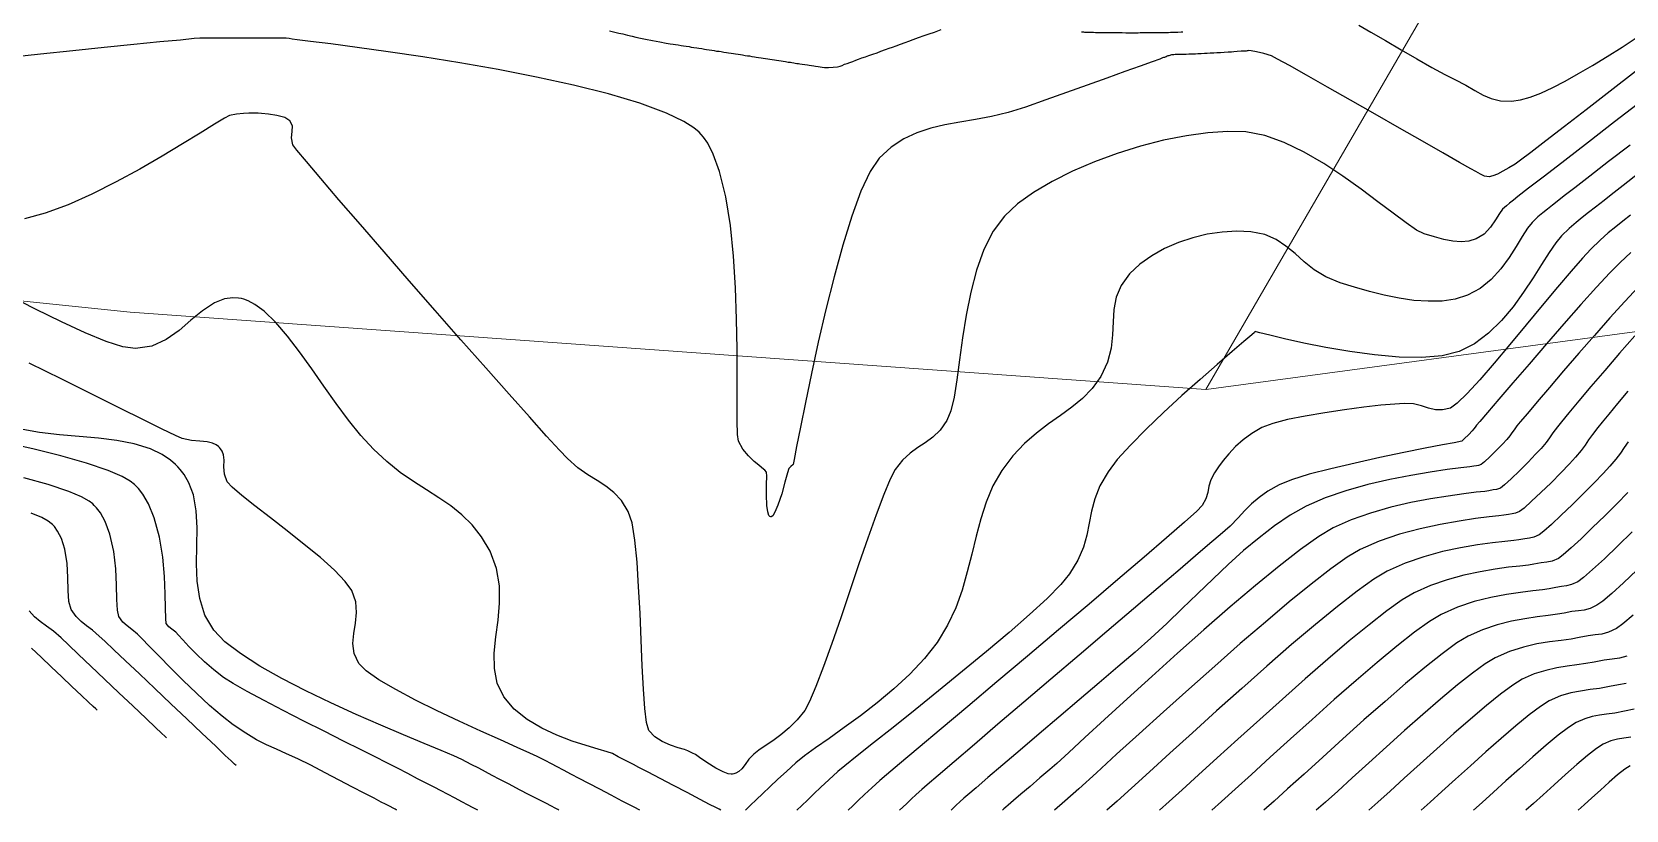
# Model space of a CAD drawing. Header units: millimetres. Extents: x 340454 to 342791, y 6993867 to 6995092.
# Drawn here: x 341823 to 341928.7, y 6994271.7 to 6994323.3 of the extents above; entities that cross this region are included whole.
import ezdxf

# ---------------------------------------------------------------- set-up
doc = ezdxf.new("R2010")
doc.units = ezdxf.units.MM
doc.header["$LTSCALE"] = 10
for name, color, linetype in [('T-HM-CURVA_INTERMEDIARIA', 45, 'Continuous'), ('T-HM-CURVA_MESTRA', 20, 'Continuous'), ('URB-Quadras', 3, 'Continuous')]:
    doc.layers.add(name, color=color, linetype=linetype)

msp = doc.modelspace()

# ---------------------------------------------------------------- linework, layer by layer
at = {"layer": 'T-HM-CURVA_INTERMEDIARIA', "color": 45, "linetype": 'Continuous', "lineweight": -3, "flags": 128}
for points, elevation in [([(341861.29, 6994323.37), (341861.56, 6994323.31), (341861.9, 6994323.23), (341862.16, 6994323.17), (341862.48, 6994323.1), (341862.79, 6994323.02), (341863.04, 6994322.96), (341863.35, 6994322.89), (341863.68, 6994322.83), (341864.14, 6994322.74), (341864.63, 6994322.65), (341865.05, 6994322.57), (341865.31, 6994322.52), (341865.5, 6994322.49), (341865.66, 6994322.47), (341865.85, 6994322.44), (341866.04, 6994322.41), (341866.19, 6994322.38), (341866.38, 6994322.36), (341866.56, 6994322.33), (341866.71, 6994322.3), (341866.89, 6994322.28), (341867.08, 6994322.25), (341867.22, 6994322.23), (341867.4, 6994322.2), (341867.58, 6994322.17), (341867.72, 6994322.15), (341867.9, 6994322.12), (341868.08, 6994322.09), (341868.22, 6994322.07), (341868.39, 6994322.04), (341868.56, 6994322.02), (341868.7, 6994322), (341868.87, 6994321.97), (341869.04, 6994321.94), (341869.18, 6994321.92), (341869.35, 6994321.9), (341869.52, 6994321.87), (341869.65, 6994321.85), (341869.81, 6994321.83), (341869.98, 6994321.8), (341870.11, 6994321.78), (341870.28, 6994321.75), (341870.44, 6994321.73), (341870.57, 6994321.71), (341870.73, 6994321.68), (341870.9, 6994321.66), (341871.02, 6994321.64), (341871.18, 6994321.61), (341871.35, 6994321.59), (341871.47, 6994321.57), (341871.63, 6994321.54), (341871.79, 6994321.52), (341871.92, 6994321.5), (341872.08, 6994321.48), (341872.23, 6994321.45), (341872.36, 6994321.43), (341872.52, 6994321.41), (341872.67, 6994321.38), (341872.8, 6994321.37), (341872.95, 6994321.34), (341873.14, 6994321.31), (341873.29, 6994321.29), (341873.39, 6994321.27), (341873.51, 6994321.26), (341873.61, 6994321.24), (341873.72, 6994321.22), (341873.82, 6994321.21), (341873.92, 6994321.19), (341874.07, 6994321.17), (341874.25, 6994321.14), (341874.41, 6994321.12), (341874.53, 6994321.1), (341874.68, 6994321.07), (341874.84, 6994321.05), (341874.96, 6994321.03), (341875.12, 6994321.01), (341875.27, 6994320.98), (341875.39, 6994320.96), (341875.55, 6994320.94), (341875.81, 6994320.94), (341876.13, 6994320.96), (341876.4, 6994320.99), (341876.58, 6994321.04), (341876.71, 6994321.09), (341876.88, 6994321.16), (341877.06, 6994321.22), (341877.22, 6994321.28), (341877.42, 6994321.35), (341877.62, 6994321.43), (341877.8, 6994321.49), (341878.03, 6994321.58), (341878.27, 6994321.66), (341878.48, 6994321.74), (341878.75, 6994321.83), (341879.03, 6994321.93), (341879.28, 6994322.02), (341879.59, 6994322.14), (341879.84, 6994322.23), (341880.06, 6994322.3), (341880.3, 6994322.39), (341880.59, 6994322.49), (341880.89, 6994322.6), (341881.15, 6994322.7), (341881.44, 6994322.8), (341881.79, 6994322.93), (341882.16, 6994323.06), (341882.49, 6994323.18), (341882.84, 6994323.3), (341883.28, 6994323.46)], 696), ([(341892.59, 6994323.31), (341892.72, 6994323.31), (341892.8, 6994323.3), (341892.93, 6994323.3), (341893.18, 6994323.29), (341893.31, 6994323.29), (341893.39, 6994323.29), (341893.52, 6994323.28), (341893.76, 6994323.28), (341893.9, 6994323.27), (341893.98, 6994323.27), (341894.12, 6994323.27), (341894.35, 6994323.27), (341894.49, 6994323.26), (341894.58, 6994323.26), (341894.71, 6994323.26), (341894.94, 6994323.26), (341895.08, 6994323.26), (341895.17, 6994323.26), (341895.3, 6994323.26), (341895.53, 6994323.25), (341895.67, 6994323.25), (341895.76, 6994323.25), (341895.89, 6994323.25), (341896.12, 6994323.25), (341896.26, 6994323.25), (341896.36, 6994323.25), (341896.49, 6994323.26), (341896.72, 6994323.26), (341896.85, 6994323.26), (341896.9, 6994323.26), (341897.01, 6994323.26), (341897.13, 6994323.26), (341897.19, 6994323.26), (341897.31, 6994323.26), (341897.44, 6994323.27), (341897.49, 6994323.27), (341897.61, 6994323.27), (341897.72, 6994323.27), (341897.78, 6994323.27), (341897.9, 6994323.27), (341898.03, 6994323.28), (341898.08, 6994323.28), (341898.2, 6994323.28), (341898.31, 6994323.28), (341898.37, 6994323.28), (341898.49, 6994323.29), (341898.62, 6994323.29), (341898.68, 6994323.29), (341898.78, 6994323.3), (341898.99, 6994323.3), (341899.21, 6994323.31), (341899.26, 6994323.31), (341899.32, 6994323.31)], 696), ([(341910.99, 6994323.76), (341911.79, 6994323.29), (341912.75, 6994322.73), (341913.79, 6994322.12), (341914.84, 6994321.52), (341915.84, 6994320.95), (341916.7, 6994320.48), (341917.36, 6994320.14), (341918.09, 6994319.77), (341918.69, 6994319.42), (341919.23, 6994319.11), (341919.78, 6994318.88), (341920.39, 6994318.74), (341921.12, 6994318.71), (341921.71, 6994318.79), (341922.36, 6994318.97), (341923.07, 6994319.25), (341923.85, 6994319.61), (341924.68, 6994320.04), (341925.56, 6994320.54), (341926.49, 6994321.09), (341927.46, 6994321.68), (341928.46, 6994322.3), (341929.33, 6994322.86)], 696), ([(341929.82, 6994318.77), (341927.96, 6994317.34), (341926.22, 6994315.99), (341924.65, 6994314.78), (341923.31, 6994313.74), (341922.25, 6994312.93), (341921.55, 6994312.38), (341921.26, 6994312.15), (341920.99, 6994311.94), (341920.78, 6994311.77), (341920.53, 6994311.55), (341920.32, 6994311.26), (341920.06, 6994310.83), (341919.73, 6994310.35), (341919.31, 6994309.89), (341918.78, 6994309.57), (341918.29, 6994309.43), (341917.77, 6994309.38), (341917.23, 6994309.42), (341916.64, 6994309.53), (341916.01, 6994309.7), (341915.32, 6994309.91), (341914.82, 6994310.16), (341914.13, 6994310.63), (341913.26, 6994311.27), (341912.26, 6994312.04), (341911.14, 6994312.87), (341909.93, 6994313.73), (341908.66, 6994314.57), (341907.36, 6994315.33), (341906.04, 6994315.96), (341904.75, 6994316.43), (341903.5, 6994316.67), (341902.31, 6994316.7), (341900.98, 6994316.62), (341899.55, 6994316.42), (341898.04, 6994316.12), (341896.5, 6994315.73), (341894.96, 6994315.25), (341893.45, 6994314.69), (341892, 6994314.07), (341890.64, 6994313.38), (341889.41, 6994312.66), (341888.35, 6994311.89), (341887.48, 6994311.09), (341886.73, 6994310.09), (341886.12, 6994308.87), (341885.64, 6994307.5), (341885.26, 6994306.03), (341884.95, 6994304.51), (341884.71, 6994303), (341884.51, 6994301.55), (341884.32, 6994300.23), (341884.14, 6994299.08), (341883.92, 6994298.16), (341883.67, 6994297.53), (341883.21, 6994296.89), (341882.73, 6994296.42), (341882.23, 6994296.05), (341881.73, 6994295.72), (341881.23, 6994295.36), (341880.73, 6994294.89), (341880.24, 6994294.27), (341879.9, 6994293.62), (341879.48, 6994292.6), (341878.98, 6994291.27), (341878.42, 6994289.71), (341877.83, 6994288), (341877.22, 6994286.21), (341876.62, 6994284.43), (341876.03, 6994282.73), (341875.48, 6994281.19), (341874.98, 6994279.88), (341874.56, 6994278.88), (341874.24, 6994278.27), (341873.74, 6994277.65), (341873.2, 6994277.12), (341872.65, 6994276.66), (341872.11, 6994276.27), (341871.62, 6994275.94), (341871.19, 6994275.65), (341870.86, 6994275.39), (341870.53, 6994275.04), (341870.29, 6994274.7), (341870.06, 6994274.41), (341869.86, 6994274.22), (341869.67, 6994274.12), (341869.53, 6994274.08), (341869.45, 6994274.06), (341869.36, 6994274.06), (341869.16, 6994274.08), (341868.83, 6994274.2), (341868.34, 6994274.44), (341867.75, 6994274.82), (341867.26, 6994275.16), (341866.98, 6994275.35), (341866.8, 6994275.44), (341866.66, 6994275.52), (341866.48, 6994275.61), (341866.26, 6994275.68), (341865.85, 6994275.8), (341865.34, 6994275.97), (341864.79, 6994276.22), (341864.29, 6994276.54), (341863.89, 6994276.96), (341863.74, 6994277.47), (341863.62, 6994278.41), (341863.53, 6994279.7), (341863.45, 6994281.25), (341863.38, 6994282.95), (341863.31, 6994284.73), (341863.22, 6994286.49), (341863.11, 6994288.13), (341862.97, 6994289.57), (341862.78, 6994290.72), (341862.53, 6994291.48), (341862.08, 6994292.21), (341861.58, 6994292.75), (341861.05, 6994293.17), (341860.47, 6994293.53), (341859.85, 6994293.92), (341859.19, 6994294.39), (341858.49, 6994295.01), (341857.97, 6994295.56), (341857.11, 6994296.49), (341855.98, 6994297.76), (341854.62, 6994299.28), (341853.08, 6994301.01), (341851.43, 6994302.88), (341849.72, 6994304.83), (341848, 6994306.79), (341846.33, 6994308.71), (341844.76, 6994310.52), (341843.34, 6994312.16), (341842.13, 6994313.58), (341841.18, 6994314.7), (341840.55, 6994315.47), (341840.29, 6994315.82), (341840.19, 6994316.27), (341840.23, 6994316.69), (341840.25, 6994317.07), (341840.09, 6994317.41), (341839.74, 6994317.63), (341839.22, 6994317.77), (341838.67, 6994317.85), (341838.21, 6994317.89), (341837.97, 6994317.91), (341837.73, 6994317.92), (341837.61, 6994317.91), (341837.55, 6994317.91), (341837.49, 6994317.91), (341837.35, 6994317.91), (341837.01, 6994317.9), (341836.55, 6994317.85), (341836.08, 6994317.76), (341835.75, 6994317.58), (341835.09, 6994317.18), (341834.14, 6994316.59), (341832.97, 6994315.87), (341831.61, 6994315.06), (341830.12, 6994314.2), (341828.55, 6994313.35), (341826.95, 6994312.54), (341825.37, 6994311.84), (341823.86, 6994311.27), (341822.47, 6994310.9)], 694), ([(341928.98, 6994315.8), (341927.55, 6994314.7), (341926.32, 6994313.74), (341925.32, 6994312.97), (341924.62, 6994312.42), (341924.26, 6994312.14), (341923.84, 6994311.81), (341923.5, 6994311.55), (341923.19, 6994311.31), (341922.87, 6994311.03), (341922.48, 6994310.66), (341922.18, 6994310.29), (341921.83, 6994309.74), (341921.43, 6994309.06), (341920.96, 6994308.33), (341920.41, 6994307.58), (341919.78, 6994306.88), (341919.05, 6994306.28), (341918.21, 6994305.83), (341917.39, 6994305.58), (341916.52, 6994305.45), (341915.6, 6994305.43), (341914.64, 6994305.49), (341913.67, 6994305.63), (341912.68, 6994305.84), (341911.69, 6994306.08), (341910.71, 6994306.36), (341909.76, 6994306.66), (341908.8, 6994307.05), (341908.02, 6994307.53), (341907.36, 6994308.06), (341906.76, 6994308.6), (341906.16, 6994309.1), (341905.51, 6994309.54), (341904.75, 6994309.87), (341903.82, 6994310.05), (341902.89, 6994310.09), (341901.92, 6994310.03), (341900.94, 6994309.89), (341899.97, 6994309.65), (341899.02, 6994309.34), (341898.11, 6994308.93), (341897.25, 6994308.45), (341896.47, 6994307.89), (341895.78, 6994307.25), (341895.22, 6994306.48), (341894.9, 6994305.7), (341894.75, 6994304.89), (341894.7, 6994304.06), (341894.66, 6994303.2), (341894.56, 6994302.32), (341894.32, 6994301.4), (341893.87, 6994300.44), (341893.3, 6994299.65), (341892.66, 6994298.99), (341891.95, 6994298.4), (341891.2, 6994297.85), (341890.41, 6994297.29), (341889.61, 6994296.69), (341888.82, 6994296), (341888.04, 6994295.18), (341887.3, 6994294.2), (341886.72, 6994293.18), (341886.27, 6994292.11), (341885.91, 6994290.99), (341885.6, 6994289.84), (341885.32, 6994288.66), (341885.02, 6994287.47), (341884.68, 6994286.27), (341884.25, 6994285.09), (341883.71, 6994283.93), (341883.02, 6994282.8), (341882.17, 6994281.72), (341881.2, 6994280.69), (341880.14, 6994279.71), (341879.04, 6994278.78), (341877.93, 6994277.93), (341876.86, 6994277.14), (341875.85, 6994276.43), (341874.96, 6994275.8), (341874.21, 6994275.26), (341873.65, 6994274.8), (341873.02, 6994274.24), (341872.45, 6994273.71), (341871.93, 6994273.22), (341871.45, 6994272.77), (341871.02, 6994272.35), (341870.64, 6994271.99), (341870.3, 6994271.67)], 693), ([(341929.57, 6994313.93), (341928.52, 6994313.11), (341927.73, 6994312.5), (341927.26, 6994312.13), (341926.69, 6994311.68), (341926.22, 6994311.32), (341925.8, 6994311), (341925.4, 6994310.66), (341924.95, 6994310.27), (341924.43, 6994309.78), (341924.05, 6994309.32), (341923.61, 6994308.67), (341923.11, 6994307.88), (341922.55, 6994306.98), (341921.92, 6994306.03), (341921.22, 6994305.07), (341920.45, 6994304.15), (341919.6, 6994303.32), (341918.66, 6994302.62), (341917.64, 6994302.09), (341916.53, 6994301.81), (341915.18, 6994301.7), (341913.66, 6994301.73), (341912.04, 6994301.87), (341910.4, 6994302.09), (341908.81, 6994302.37), (341907.34, 6994302.66), (341906.07, 6994302.94), (341905.08, 6994303.18), (341904.42, 6994303.34), (341904.19, 6994303.41), (341904.15, 6994303.43), (341904.09, 6994303.41), (341904.07, 6994303.36), (341903.89, 6994303.2), (341903.37, 6994302.77), (341902.58, 6994302.1), (341901.59, 6994301.24), (341900.46, 6994300.25), (341899.26, 6994299.17), (341898.04, 6994298.05), (341896.88, 6994296.94), (341895.84, 6994295.88), (341894.97, 6994294.93), (341894.36, 6994294.12), (341893.82, 6994293.19), (341893.48, 6994292.32), (341893.26, 6994291.5), (341893.11, 6994290.71), (341892.95, 6994289.92), (341892.72, 6994289.11), (341892.36, 6994288.25), (341891.81, 6994287.34), (341891.22, 6994286.63), (341890.31, 6994285.72), (341889.15, 6994284.65), (341887.79, 6994283.46), (341886.29, 6994282.19), (341884.71, 6994280.89), (341883.12, 6994279.59), (341881.56, 6994278.33), (341880.1, 6994277.16), (341878.8, 6994276.13), (341877.71, 6994275.26), (341876.9, 6994274.61), (341876.43, 6994274.22), (341875.84, 6994273.68), (341875.31, 6994273.19), (341874.84, 6994272.74), (341874.41, 6994272.33), (341874.04, 6994271.97), (341873.71, 6994271.67)], 692), ([(341929.01, 6994311.14), (341928.5, 6994310.75), (341928.03, 6994310.37), (341927.54, 6994309.97), (341927, 6994309.49), (341926.38, 6994308.89), (341925.82, 6994308.3), (341925.07, 6994307.44), (341924.17, 6994306.37), (341923.16, 6994305.15), (341922.09, 6994303.86), (341921.01, 6994302.56), (341919.97, 6994301.33), (341919.01, 6994300.22), (341918.17, 6994299.31), (341917.51, 6994298.67), (341917.08, 6994298.35), (341916.55, 6994298.22), (341916.08, 6994298.24), (341915.62, 6994298.35), (341915.15, 6994298.5), (341914.62, 6994298.62), (341914, 6994298.65), (341913.37, 6994298.61), (341912.45, 6994298.53), (341911.32, 6994298.4), (341910.05, 6994298.24), (341908.73, 6994298.04), (341907.44, 6994297.82), (341906.26, 6994297.58), (341905.28, 6994297.32), (341904.56, 6994297.05), (341903.9, 6994296.66), (341903.32, 6994296.24), (341902.81, 6994295.79), (341902.37, 6994295.32), (341902, 6994294.87), (341901.68, 6994294.44), (341901.42, 6994294.05), (341901.17, 6994293.58), (341901.05, 6994293.16), (341900.97, 6994292.75), (341900.85, 6994292.33), (341900.6, 6994291.87), (341900.24, 6994291.51), (341899.43, 6994290.78), (341898.24, 6994289.74), (341896.75, 6994288.45), (341895.01, 6994286.97), (341893.1, 6994285.34), (341891.08, 6994283.63), (341889.02, 6994281.89), (341886.99, 6994280.18), (341885.06, 6994278.55), (341883.29, 6994277.07), (341881.75, 6994275.77), (341880.52, 6994274.73), (341879.65, 6994274), (341879.22, 6994273.63), (341878.68, 6994273.14), (341878.2, 6994272.7), (341877.79, 6994272.3), (341877.43, 6994271.96), (341877.12, 6994271.67)], 691), ([(341929.52, 6994306.36), (341928.63, 6994305.41), (341927.65, 6994304.33), (341926.62, 6994303.17), (341925.58, 6994301.98), (341924.57, 6994300.81), (341923.64, 6994299.72), (341922.82, 6994298.76), (341922.17, 6994297.98), (341921.7, 6994297.43), (341921.48, 6994297.16), (341921.29, 6994296.91), (341921.15, 6994296.7), (341921.01, 6994296.5), (341920.8, 6994296.26), (341920.52, 6994295.95), (341920.11, 6994295.54), (341919.68, 6994295.12), (341919.32, 6994294.78), (341919.1, 6994294.6), (341918.94, 6994294.54), (341918.79, 6994294.52), (341918.62, 6994294.49), (341918.36, 6994294.45), (341917.75, 6994294.38), (341916.86, 6994294.27), (341915.73, 6994294.1), (341914.44, 6994293.88), (341913.04, 6994293.61), (341911.58, 6994293.27), (341910.13, 6994292.86), (341908.75, 6994292.39), (341907.5, 6994291.83), (341906.44, 6994291.23), (341905.4, 6994290.53), (341904.37, 6994289.74), (341903.35, 6994288.89), (341902.33, 6994287.97), (341901.32, 6994287.01), (341900.3, 6994286.03), (341899.28, 6994285.04), (341898.25, 6994284.05), (341897.2, 6994283.08), (341896.15, 6994282.14), (341895.01, 6994281.17), (341893.76, 6994280.11), (341892.44, 6994278.98), (341891.1, 6994277.84), (341889.78, 6994276.72), (341888.53, 6994275.65), (341887.38, 6994274.67), (341886.39, 6994273.83), (341885.6, 6994273.15), (341885.05, 6994272.68), (341884.79, 6994272.46), (341884.52, 6994272.21), (341884.29, 6994272), (341884.1, 6994271.82), (341883.95, 6994271.67)], 689), ([(341868.67, 6994271.67), (341868.57, 6994271.72), (341868.34, 6994271.84), (341867.93, 6994272.05), (341867.31, 6994272.38), (341866.43, 6994272.83), (341865.52, 6994273.31), (341864.64, 6994273.77), (341863.85, 6994274.18), (341863.24, 6994274.5), (341862.87, 6994274.69), (341862.48, 6994274.9), (341862.18, 6994275.05), (341861.87, 6994275.21), (341861.48, 6994275.42), (341861.13, 6994275.54), (341860.53, 6994275.72), (341859.73, 6994275.95), (341858.8, 6994276.25), (341857.8, 6994276.63), (341856.79, 6994277.1), (341855.82, 6994277.68), (341854.96, 6994278.37), (341854.27, 6994279.18), (341853.83, 6994280.09), (341853.65, 6994281.06), (341853.64, 6994282.09), (341853.75, 6994283.17), (341853.89, 6994284.27), (341853.99, 6994285.4), (341853.99, 6994286.55), (341853.8, 6994287.7), (341853.37, 6994288.85), (341852.8, 6994289.8), (341852.18, 6994290.59), (341851.49, 6994291.26), (341850.75, 6994291.85), (341849.96, 6994292.39), (341849.14, 6994292.92), (341848.29, 6994293.48), (341847.41, 6994294.08), (341846.52, 6994294.79), (341845.62, 6994295.62), (341844.79, 6994296.52), (341843.97, 6994297.54), (341843.15, 6994298.65), (341842.34, 6994299.81), (341841.53, 6994300.96), (341840.73, 6994302.08), (341839.93, 6994303.12), (341839.15, 6994304.03), (341838.38, 6994304.78), (341837.77, 6994305.23), (341837.32, 6994305.46), (341837.03, 6994305.57), (341836.88, 6994305.61), (341836.68, 6994305.64), (341836.29, 6994305.66), (341835.75, 6994305.59), (341835.08, 6994305.33), (341834.29, 6994304.81), (341833.52, 6994304.17), (341832.73, 6994303.49), (341831.88, 6994302.89), (341830.93, 6994302.46), (341829.84, 6994302.29), (341829.01, 6994302.41), (341827.89, 6994302.77), (341826.51, 6994303.33), (341824.94, 6994304.06), (341823.21, 6994304.91), (341821.36, 6994305.85)], 693), ([(341929.3, 6994303.14), (341928.28, 6994301.99), (341927.3, 6994300.85), (341926.39, 6994299.78), (341925.58, 6994298.82), (341924.92, 6994298.02), (341924.43, 6994297.43), (341924.16, 6994297.1), (341923.86, 6994296.7), (341923.63, 6994296.38), (341923.41, 6994296.06), (341923.09, 6994295.67), (341922.72, 6994295.28), (341922.22, 6994294.76), (341921.65, 6994294.19), (341921.1, 6994293.66), (341920.65, 6994293.25), (341920.38, 6994293.04), (341920.13, 6994292.94), (341919.9, 6994292.91), (341919.61, 6994292.86), (341919.34, 6994292.82), (341918.77, 6994292.76), (341917.95, 6994292.65), (341916.92, 6994292.51), (341915.74, 6994292.32), (341914.45, 6994292.07), (341913.11, 6994291.76), (341911.77, 6994291.38), (341910.48, 6994290.93), (341909.29, 6994290.39), (341908.34, 6994289.82), (341907.13, 6994288.96), (341905.71, 6994287.86), (341904.14, 6994286.57), (341902.46, 6994285.15), (341900.72, 6994283.63), (341898.97, 6994282.08), (341897.25, 6994280.54), (341895.62, 6994279.06), (341894.13, 6994277.69), (341892.82, 6994276.49), (341891.75, 6994275.5), (341890.96, 6994274.77), (341890.5, 6994274.36), (341889.84, 6994273.8), (341889.18, 6994273.24), (341888.58, 6994272.73), (341888.08, 6994272.3), (341887.73, 6994272), (341887.57, 6994271.87), (341887.45, 6994271.75), (341887.36, 6994271.67)], 688), ([(341863.3, 6994271.67), (341863.21, 6994271.71), (341863.01, 6994271.82), (341862.66, 6994272), (341862.13, 6994272.27), (341861.4, 6994272.65), (341860.65, 6994273.05), (341859.92, 6994273.43), (341859.27, 6994273.77), (341858.76, 6994274.03), (341858.23, 6994274.31), (341857.81, 6994274.53), (341857.43, 6994274.73), (341857.01, 6994274.95), (341856.48, 6994275.22), (341856, 6994275.45), (341855.17, 6994275.82), (341854.06, 6994276.32), (341852.75, 6994276.91), (341851.32, 6994277.57), (341849.85, 6994278.26), (341848.42, 6994278.97), (341847.11, 6994279.67), (341845.99, 6994280.32), (341845.15, 6994280.9), (341844.65, 6994281.39), (341844.34, 6994282.06), (341844.26, 6994282.73), (341844.32, 6994283.39), (341844.43, 6994284.07), (341844.51, 6994284.77), (341844.46, 6994285.48), (341844.2, 6994286.23), (341843.76, 6994286.84), (341843.04, 6994287.59), (341842.11, 6994288.42), (341841.04, 6994289.3), (341839.91, 6994290.19), (341838.79, 6994291.06), (341837.76, 6994291.86), (341836.89, 6994292.55), (341836.25, 6994293.09), (341835.92, 6994293.45), (341835.74, 6994293.95), (341835.71, 6994294.44), (341835.72, 6994294.9), (341835.68, 6994295.24), (341835.59, 6994295.49), (341835.49, 6994295.65), (341835.42, 6994295.72), (341835.35, 6994295.79), (341835.19, 6994295.91), (341834.95, 6994296.02), (341834.59, 6994296.1), (341834.1, 6994296.14), (341833.55, 6994296.19), (341832.94, 6994296.33), (341832.49, 6994296.53), (341831.62, 6994296.95), (341830.37, 6994297.57), (341828.81, 6994298.35), (341826.98, 6994299.25), (341824.96, 6994300.26), (341822.78, 6994301.32)], 692), ([(341928.83, 6994299.47), (341928.15, 6994298.65), (341927.57, 6994297.95), (341927.13, 6994297.4), (341926.84, 6994297.05), (341926.5, 6994296.6), (341926.23, 6994296.23), (341926, 6994295.88), (341925.73, 6994295.52), (341925.37, 6994295.08), (341924.96, 6994294.64), (341924.39, 6994294.05), (341923.74, 6994293.39), (341923.07, 6994292.74), (341922.45, 6994292.16), (341921.96, 6994291.71), (341921.66, 6994291.49), (341921.39, 6994291.37), (341921.16, 6994291.32), (341920.92, 6994291.29), (341920.61, 6994291.24), (341920.28, 6994291.19), (341919.64, 6994291.12), (341918.74, 6994291.01), (341917.64, 6994290.85), (341916.39, 6994290.63), (341915.05, 6994290.34), (341913.69, 6994289.98), (341912.34, 6994289.52), (341911.08, 6994288.96), (341910.22, 6994288.45), (341909.13, 6994287.67), (341907.83, 6994286.67), (341906.38, 6994285.48), (341904.8, 6994284.15), (341903.13, 6994282.72), (341901.43, 6994281.22), (341899.71, 6994279.7), (341898.03, 6994278.19), (341896.42, 6994276.73), (341894.92, 6994275.37), (341893.58, 6994274.15), (341892.41, 6994273.09), (341891.48, 6994272.25), (341890.81, 6994271.67)], 687), ([(341857.92, 6994271.67), (341857.85, 6994271.7), (341857.69, 6994271.79), (341857.44, 6994271.92), (341857.06, 6994272.12), (341856.54, 6994272.39), (341855.96, 6994272.69), (341855.32, 6994273.02), (341854.64, 6994273.38), (341854.02, 6994273.7), (341853.51, 6994273.97), (341853.06, 6994274.2), (341852.61, 6994274.44), (341852.11, 6994274.7), (341851.48, 6994275.03), (341850.97, 6994275.26), (341850.12, 6994275.62), (341848.99, 6994276.09), (341847.63, 6994276.66), (341846.11, 6994277.3), (341844.49, 6994278.02), (341842.81, 6994278.78), (341841.15, 6994279.58), (341839.56, 6994280.4), (341838.09, 6994281.22), (341836.81, 6994282.05), (341835.77, 6994282.84), (341835.04, 6994283.6), (341834.45, 6994284.61), (341834.1, 6994285.7), (341833.94, 6994286.85), (341833.9, 6994288.02), (341833.92, 6994289.21), (341833.93, 6994290.39), (341833.87, 6994291.52), (341833.68, 6994292.59), (341833.39, 6994293.39), (341833.07, 6994293.94), (341832.8, 6994294.28), (341832.65, 6994294.45), (341832.49, 6994294.6), (341832.16, 6994294.89), (341831.61, 6994295.26), (341830.83, 6994295.64), (341829.76, 6994295.98), (341828.61, 6994296.19), (341827.38, 6994296.34), (341826.11, 6994296.45), (341824.8, 6994296.56), (341823.47, 6994296.72), (341822.13, 6994296.97)], 691), ([(341928.85, 6994296.1), (341928.6, 6994295.73), (341928.35, 6994295.36), (341928.05, 6994294.96), (341927.65, 6994294.49), (341927.21, 6994294.01), (341926.6, 6994293.38), (341925.9, 6994292.67), (341925.15, 6994291.93), (341924.42, 6994291.23), (341923.77, 6994290.62), (341923.26, 6994290.17), (341922.95, 6994289.93), (341922.6, 6994289.78), (341922.31, 6994289.72), (341922, 6994289.68), (341921.61, 6994289.61), (341921.27, 6994289.56), (341920.67, 6994289.5), (341919.85, 6994289.4), (341918.86, 6994289.26), (341917.74, 6994289.07), (341916.54, 6994288.82), (341915.3, 6994288.48), (341914.06, 6994288.05), (341912.87, 6994287.52), (341911.99, 6994287), (341910.88, 6994286.2), (341909.57, 6994285.18), (341908.11, 6994283.98), (341906.53, 6994282.65), (341904.89, 6994281.22), (341903.22, 6994279.74), (341901.56, 6994278.25), (341899.96, 6994276.8), (341898.46, 6994275.44), (341897.1, 6994274.2), (341895.92, 6994273.13), (341894.97, 6994272.27), (341894.28, 6994271.67)], 686), ([(341847.18, 6994271.67), (341847.14, 6994271.68), (341847.07, 6994271.72), (341846.93, 6994271.79), (341846.73, 6994271.9), (341846.42, 6994272.06), (341846.15, 6994272.2), (341845.67, 6994272.45), (341845.02, 6994272.79), (341844.24, 6994273.2), (341843.36, 6994273.66), (341842.43, 6994274.14), (341841.48, 6994274.64), (341840.62, 6994275.07), (341839.87, 6994275.41), (341839.19, 6994275.71), (341838.54, 6994276), (341837.88, 6994276.34), (341837.16, 6994276.77), (341836.33, 6994277.32), (341835.59, 6994277.9), (341834.76, 6994278.62), (341833.88, 6994279.43), (341833.01, 6994280.27), (341832.17, 6994281.11), (341831.41, 6994281.88), (341830.76, 6994282.55), (341830.27, 6994283.05), (341829.98, 6994283.35), (341829.6, 6994283.66), (341829.28, 6994283.89), (341829, 6994284.15), (341828.73, 6994284.52), (341828.64, 6994284.94), (341828.61, 6994285.65), (341828.59, 6994286.6), (341828.53, 6994287.68), (341828.4, 6994288.83), (341828.15, 6994289.97), (341827.84, 6994290.82), (341827.52, 6994291.39), (341827.26, 6994291.73), (341827.11, 6994291.89), (341827.01, 6994291.99), (341826.76, 6994292.17), (341826.27, 6994292.45), (341825.41, 6994292.82), (341824.05, 6994293.28), (341822.44, 6994293.72)], 689), ([(341836.52, 6994274.62), (341836.42, 6994274.72), (341836.2, 6994274.93), (341835.8, 6994275.3), (341835.17, 6994275.9), (341834.25, 6994276.77), (341833.24, 6994277.72), (341832.18, 6994278.73), (341831.12, 6994279.73), (341830.1, 6994280.7), (341829.18, 6994281.57), (341828.4, 6994282.31), (341827.8, 6994282.88), (341827.44, 6994283.22), (341826.98, 6994283.61), (341826.59, 6994283.9), (341826.23, 6994284.18), (341825.9, 6994284.51), (341825.58, 6994284.98), (341825.42, 6994285.51), (341825.37, 6994286.24), (341825.35, 6994287.11), (341825.3, 6994288.04), (341825.16, 6994288.98), (341824.94, 6994289.7), (341824.68, 6994290.18), (341824.47, 6994290.48), (341824.34, 6994290.62), (341824.26, 6994290.69), (341824.05, 6994290.85), (341823.64, 6994291.08), (341822.92, 6994291.38)], 688), ([(341929.12, 6994290.13), (341928.18, 6994289.21), (341927.29, 6994288.35), (341926.5, 6994287.63), (341925.89, 6994287.1), (341925.51, 6994286.82), (341925.11, 6994286.64), (341924.77, 6994286.54), (341924.43, 6994286.5), (341924.06, 6994286.45), (341923.61, 6994286.36), (341923.18, 6994286.29), (341922.54, 6994286.21), (341921.72, 6994286.11), (341920.78, 6994285.97), (341919.74, 6994285.77), (341918.65, 6994285.5), (341917.54, 6994285.13), (341916.45, 6994284.65), (341915.67, 6994284.18), (341914.68, 6994283.47), (341913.51, 6994282.55), (341912.21, 6994281.46), (341910.81, 6994280.27), (341909.36, 6994279), (341907.9, 6994277.69), (341906.47, 6994276.4), (341905.11, 6994275.17), (341903.87, 6994274.04), (341902.78, 6994273.05), (341901.88, 6994272.24), (341901.23, 6994271.67)], 684), ([(341929.44, 6994287.6), (341928.55, 6994286.76), (341927.78, 6994286.05), (341927.17, 6994285.54), (341926.79, 6994285.26), (341926.34, 6994285.05), (341925.94, 6994284.94), (341925.56, 6994284.89), (341925.13, 6994284.84), (341924.61, 6994284.74), (341924.16, 6994284.66), (341923.56, 6994284.58), (341922.83, 6994284.49), (341922.01, 6994284.37), (341921.11, 6994284.2), (341920.16, 6994283.96), (341919.2, 6994283.64), (341918.24, 6994283.22), (341917.49, 6994282.76), (341916.51, 6994282.04), (341915.36, 6994281.13), (341914.09, 6994280.06), (341912.73, 6994278.88), (341911.33, 6994277.65), (341909.94, 6994276.4), (341908.6, 6994275.19), (341907.37, 6994274.06), (341906.27, 6994273.07), (341905.37, 6994272.25), (341904.7, 6994271.67)], 683), ([(341831.91, 6994276.46), (341831.81, 6994276.56), (341831.57, 6994276.78), (341831.17, 6994277.16), (341830.55, 6994277.75), (341829.67, 6994278.58), (341828.74, 6994279.46), (341827.79, 6994280.36), (341826.88, 6994281.22), (341826.07, 6994281.99), (341825.4, 6994282.63), (341824.91, 6994283.09), (341824.4, 6994283.54), (341823.94, 6994283.88), (341823.53, 6994284.18), (341823.15, 6994284.5), (341822.78, 6994284.9)], 687), ([(341929.19, 6994284.6), (341928.51, 6994284.02), (341928.08, 6994283.71), (341927.56, 6994283.47), (341927.11, 6994283.35), (341926.68, 6994283.29), (341926.2, 6994283.23), (341925.61, 6994283.12), (341925.07, 6994283.02), (341924.41, 6994282.93), (341923.65, 6994282.83), (341922.81, 6994282.7), (341921.91, 6994282.49), (341920.98, 6994282.2), (341920.03, 6994281.78), (341919.37, 6994281.38), (341918.53, 6994280.76), (341917.53, 6994279.97), (341916.42, 6994279.04), (341915.24, 6994278.02), (341914.03, 6994276.94), (341912.82, 6994275.86), (341911.65, 6994274.8), (341910.56, 6994273.81), (341909.59, 6994272.93), (341908.79, 6994272.2), (341908.17, 6994271.67)], 682), ([(341827.3, 6994278.3), (341827.22, 6994278.38), (341827.04, 6994278.55), (341826.73, 6994278.84), (341826.27, 6994279.28), (341825.63, 6994279.88), (341824.95, 6994280.52), (341824.26, 6994281.18), (341823.58, 6994281.82), (341822.95, 6994282.42)], 686), ([(341928.78, 6994281.88), (341928.29, 6994281.75), (341927.8, 6994281.68), (341927.26, 6994281.62), (341926.61, 6994281.49), (341926.06, 6994281.39), (341925.46, 6994281.31), (341924.81, 6994281.22), (341924.12, 6994281.11), (341923.39, 6994280.94), (341922.62, 6994280.7), (341921.82, 6994280.35), (341921.2, 6994279.96), (341920.4, 6994279.37), (341919.45, 6994278.6), (341918.4, 6994277.71), (341917.29, 6994276.74), (341916.16, 6994275.73), (341915.05, 6994274.73), (341914, 6994273.78), (341913.06, 6994272.92), (341912.26, 6994272.2), (341911.65, 6994271.67)], 681), ([(341929.26, 6994278.37), (341928.61, 6994278.24), (341927.97, 6994278.11), (341927.43, 6994278.04), (341926.95, 6994277.97), (341926.48, 6994277.89), (341925.98, 6994277.73), (341925.4, 6994277.48), (341924.89, 6994277.15), (341924.21, 6994276.63), (341923.41, 6994275.97), (341922.54, 6994275.21), (341921.64, 6994274.41), (341920.75, 6994273.6), (341919.92, 6994272.85), (341919.18, 6994272.18), (341918.59, 6994271.67)], 679), ([(341929.04, 6994276.51), (341928.57, 6994276.44), (341928.15, 6994276.38), (341927.71, 6994276.26), (341927.2, 6994276.04), (341926.75, 6994275.75), (341926.15, 6994275.29), (341925.45, 6994274.7), (341924.7, 6994274.04), (341923.94, 6994273.35), (341923.21, 6994272.69), (341922.57, 6994272.11), (341922.07, 6994271.67)], 678), ([(341928.99, 6994274.61), (341928.63, 6994274.38), (341928.16, 6994274), (341927.6, 6994273.52), (341927.02, 6994272.99), (341926.45, 6994272.48), (341925.94, 6994272.02), (341925.54, 6994271.67)], 677)]:
    msp.add_lwpolyline(points, dxfattribs=dict(at, elevation=elevation))
at = {"layer": 'T-HM-CURVA_MESTRA', "color": 20, "linetype": 'Continuous', "lineweight": -3, "flags": 128}
for points, elevation in [([(341929.35, 6994320.68), (341927.67, 6994319.37), (341926.08, 6994318.14), (341924.64, 6994317.03), (341923.39, 6994316.07), (341922.4, 6994315.31), (341921.71, 6994314.79), (341921.36, 6994314.54), (341920.94, 6994314.28), (341920.55, 6994314.06), (341920.2, 6994313.87), (341919.89, 6994313.75), (341919.63, 6994313.7), (341919.32, 6994313.74), (341919.06, 6994313.86), (341918.75, 6994314.04), (341918.42, 6994314.22), (341917.66, 6994314.65), (341916.56, 6994315.28), (341915.21, 6994316.05), (341913.68, 6994316.92), (341912.07, 6994317.85), (341910.45, 6994318.77), (341908.91, 6994319.65), (341907.53, 6994320.43), (341906.39, 6994321.07), (341905.59, 6994321.51), (341905.2, 6994321.71), (341904.7, 6994321.87), (341904.21, 6994321.99), (341903.84, 6994322.05), (341903.69, 6994322.07), (341903.63, 6994322.05), (341903.58, 6994322.05), (341903.52, 6994322.04), (341903.42, 6994322.04), (341903.19, 6994322.02), (341902.92, 6994322), (341902.71, 6994321.99), (341902.54, 6994321.97), (341902.32, 6994321.96), (341902.05, 6994321.94), (341901.82, 6994321.93), (341901.72, 6994321.92), (341901.65, 6994321.92), (341901.57, 6994321.91), (341901.37, 6994321.9), (341901.14, 6994321.89), (341900.94, 6994321.88), (341900.76, 6994321.87), (341900.54, 6994321.86), (341900.32, 6994321.85), (341900.15, 6994321.84), (341899.93, 6994321.84), (341899.71, 6994321.83), (341899.53, 6994321.82), (341899.33, 6994321.81), (341899.09, 6994321.81), (341898.89, 6994321.8), (341898.8, 6994321.8), (341898.73, 6994321.79), (341898.65, 6994321.79), (341898.57, 6994321.79), (341898.51, 6994321.77), (341898.45, 6994321.75), (341898.39, 6994321.73), (341898.33, 6994321.71), (341898.28, 6994321.69), (341898.21, 6994321.66), (341898.15, 6994321.64), (341898.09, 6994321.62), (341898.04, 6994321.6), (341897.97, 6994321.58), (341897.79, 6994321.51), (341897.28, 6994321.32), (341896.48, 6994321.04), (341895.47, 6994320.67), (341894.28, 6994320.24), (341892.98, 6994319.77), (341891.61, 6994319.28), (341890.23, 6994318.79), (341888.89, 6994318.31), (341887.73, 6994317.95), (341886.62, 6994317.69), (341885.56, 6994317.49), (341884.53, 6994317.32), (341883.54, 6994317.14), (341882.59, 6994316.92), (341881.68, 6994316.62), (341880.81, 6994316.21), (341879.97, 6994315.66), (341879.18, 6994314.93), (341878.57, 6994314.05), (341877.96, 6994312.73), (341877.35, 6994311.07), (341876.76, 6994309.15), (341876.18, 6994307.06), (341875.64, 6994304.88), (341875.13, 6994302.71), (341874.68, 6994300.63), (341874.28, 6994298.72), (341873.95, 6994297.08), (341873.7, 6994295.79), (341873.54, 6994294.94), (341873.47, 6994294.61), (341873.32, 6994294.47), (341873.18, 6994294.34), (341873.09, 6994294.05), (341872.92, 6994293.43), (341872.71, 6994292.66), (341872.46, 6994291.9), (341872.26, 6994291.43), (341872.11, 6994291.2), (341872.02, 6994291.13), (341871.98, 6994291.13), (341871.93, 6994291.15), (341871.86, 6994291.22), (341871.79, 6994291.45), (341871.73, 6994291.89), (341871.7, 6994292.58), (341871.71, 6994293.27), (341871.72, 6994293.83), (341871.7, 6994294.1), (341871.6, 6994294.22), (341871.49, 6994294.3), (341871.36, 6994294.4), (341871.19, 6994294.55), (341870.88, 6994294.81), (341870.51, 6994295.18), (341870.14, 6994295.63), (341869.84, 6994296.14), (341869.77, 6994296.6), (341869.75, 6994297.51), (341869.75, 6994298.81), (341869.75, 6994300.41), (341869.75, 6994302.25), (341869.72, 6994304.24), (341869.65, 6994306.33), (341869.52, 6994308.42), (341869.31, 6994310.46), (341869.01, 6994312.36), (341868.59, 6994314.05), (341868.17, 6994315.2), (341867.8, 6994315.92), (341867.52, 6994316.33), (341867.37, 6994316.51), (341867.23, 6994316.65), (341866.88, 6994316.94), (341866.21, 6994317.37), (341865.07, 6994317.92), (341863.29, 6994318.58), (341861.21, 6994319.2), (341858.9, 6994319.78), (341856.44, 6994320.31), (341853.9, 6994320.81), (341851.36, 6994321.25), (341848.91, 6994321.65), (341846.61, 6994321.99), (341844.55, 6994322.28), (341842.8, 6994322.51), (341841.45, 6994322.68), (341840.57, 6994322.79), (341840.23, 6994322.83), (341840.03, 6994322.87), (341839.83, 6994322.9), (341839.47, 6994322.9), (341838.71, 6994322.9), (341837.75, 6994322.9), (341836.78, 6994322.9), (341836.03, 6994322.9), (341835.67, 6994322.9), (341835.46, 6994322.9), (341835.27, 6994322.9), (341835.1, 6994322.9), (341834.93, 6994322.9), (341834.74, 6994322.9), (341834.53, 6994322.9), (341834.39, 6994322.9), (341834.26, 6994322.9), (341834.1, 6994322.9), (341833.74, 6994322.86), (341832.82, 6994322.77), (341831.45, 6994322.64), (341829.73, 6994322.47), (341827.77, 6994322.27), (341825.68, 6994322.06), (341823.55, 6994321.83), (341821.5, 6994321.61)], 695), ([(341929.03, 6994308.68), (341928.32, 6994308.01), (341927.65, 6994307.31), (341926.76, 6994306.36), (341925.72, 6994305.21), (341924.59, 6994303.93), (341923.43, 6994302.6), (341922.28, 6994301.27), (341921.21, 6994300.03), (341920.27, 6994298.94), (341919.52, 6994298.06), (341919.01, 6994297.46), (341918.8, 6994297.22), (341918.7, 6994297.08), (341918.63, 6994296.97), (341918.52, 6994296.84), (341918.29, 6994296.6), (341917.99, 6994296.31), (341917.82, 6994296.16), (341917.72, 6994296.13), (341917.62, 6994296.11), (341917.32, 6994296.05), (341916.55, 6994295.91), (341915.39, 6994295.68), (341913.97, 6994295.39), (341912.38, 6994295.06), (341910.74, 6994294.7), (341909.14, 6994294.32), (341907.7, 6994293.95), (341906.52, 6994293.59), (341905.7, 6994293.26), (341904.96, 6994292.84), (341904.37, 6994292.42), (341903.88, 6994291.99), (341903.44, 6994291.55), (341902.98, 6994291.06), (341902.45, 6994290.52), (341901.79, 6994289.93), (341901.25, 6994289.46), (341900.34, 6994288.69), (341899.13, 6994287.66), (341897.68, 6994286.42), (341896.04, 6994285.02), (341894.27, 6994283.51), (341892.43, 6994281.94), (341890.57, 6994280.36), (341888.76, 6994278.82), (341887.04, 6994277.36), (341885.49, 6994276.03), (341884.15, 6994274.88), (341883.08, 6994273.97), (341882.35, 6994273.34), (341882, 6994273.04), (341881.63, 6994272.7), (341881.29, 6994272.39), (341881, 6994272.11), (341880.75, 6994271.87), (341880.53, 6994271.67)], 690), ([(341852.55, 6994271.67), (341852.5, 6994271.69), (341852.38, 6994271.76), (341852.19, 6994271.85), (341851.9, 6994272), (341851.5, 6994272.21), (341851.04, 6994272.45), (341850.53, 6994272.72), (341850.12, 6994272.94), (341849.65, 6994273.18), (341849.13, 6994273.45), (341848.55, 6994273.75), (341847.91, 6994274.09), (341847.23, 6994274.44), (341846.48, 6994274.83), (341845.79, 6994275.19), (341844.82, 6994275.67), (341843.65, 6994276.25), (341842.36, 6994276.9), (341841, 6994277.58), (341839.64, 6994278.27), (341838.37, 6994278.93), (341837.24, 6994279.54), (341836.32, 6994280.06), (341835.68, 6994280.46), (341835.03, 6994280.97), (341834.42, 6994281.5), (341833.86, 6994282.04), (341833.38, 6994282.53), (341832.98, 6994282.96), (341832.69, 6994283.28), (341832.51, 6994283.48), (341832.26, 6994283.67), (341832.06, 6994283.83), (341831.88, 6994284.06), (341831.85, 6994284.38), (341831.84, 6994285.06), (341831.82, 6994286.02), (341831.77, 6994287.18), (341831.65, 6994288.46), (341831.43, 6994289.78), (341831.09, 6994291.06), (341830.7, 6994292), (341830.33, 6994292.63), (341830.04, 6994293), (341829.88, 6994293.17), (341829.77, 6994293.28), (341829.49, 6994293.49), (341828.96, 6994293.8), (341828.03, 6994294.21), (341826.59, 6994294.7), (341824.9, 6994295.18), (341823.03, 6994295.64), (341821.03, 6994296.08)], 690), ([(341928.84, 6994292.74), (341928.1, 6994291.99), (341927.3, 6994291.2), (341926.5, 6994290.41), (341925.74, 6994289.68), (341925.07, 6994289.07), (341924.55, 6994288.61), (341924.23, 6994288.37), (341923.81, 6994288.19), (341923.46, 6994288.12), (341923.08, 6994288.07), (341922.61, 6994287.99), (341922.25, 6994287.93), (341921.68, 6994287.86), (341920.93, 6994287.78), (341920.04, 6994287.65), (341919.03, 6994287.48), (341917.96, 6994287.25), (341916.85, 6994286.95), (341915.74, 6994286.57), (341914.66, 6994286.09), (341913.87, 6994285.61), (341912.86, 6994284.89), (341911.67, 6994283.97), (341910.35, 6994282.89), (341908.93, 6994281.68), (341907.44, 6994280.38), (341905.92, 6994279.04), (341904.42, 6994277.69), (341902.97, 6994276.38), (341901.6, 6994275.14), (341900.36, 6994274.01), (341899.28, 6994273.02), (341898.4, 6994272.23), (341897.76, 6994271.67)], 685), ([(341928.73, 6994280.06), (341928.22, 6994279.99), (341927.61, 6994279.87), (341926.96, 6994279.74), (341926.33, 6994279.66), (341925.7, 6994279.57), (341925.05, 6994279.45), (341924.37, 6994279.24), (341923.61, 6994278.91), (341923.04, 6994278.55), (341922.29, 6994277.99), (341921.4, 6994277.27), (341920.43, 6994276.43), (341919.41, 6994275.53), (341918.39, 6994274.61), (341917.4, 6994273.72), (341916.5, 6994272.9), (341915.73, 6994272.2), (341915.12, 6994271.67)], 680)]:
    msp.add_lwpolyline(points, dxfattribs=dict(at, elevation=elevation))
at = {"layer": 'URB-Quadras', "color": 252, "lineweight": 0}
for points in [[(342045.16, 6994342.96), (342048.51, 6994361.75), (342015.49, 6994367.64, -0.08624), (342002.91, 6994361.58, 0.066486), (341948.03, 6994345.24, -0.019539), (341920.81, 6994334.05), (341900.84, 6994299.57), (341900.87, 6994299.57), (341930.43, 6994303.55), (341973.33, 6994309.15)], [(341824.33, 6994335.39, -0.242493), (341783.15, 6994357.07), (341759.85, 6994337.16, 0.093375), (341787.12, 6994314.74, 0.111669), (341822.43, 6994305.44), (341829.5, 6994304.71), (341855.04, 6994302.87), (341900.84, 6994299.57), (341920.81, 6994334.05, -0.063932), (341897.42, 6994329.4, -0.032775), (341885.3, 6994329.37)]]:
    msp.add_lwpolyline(points, format="xyb", close=True, dxfattribs=at)

doc.saveas('drawing.dxf')
